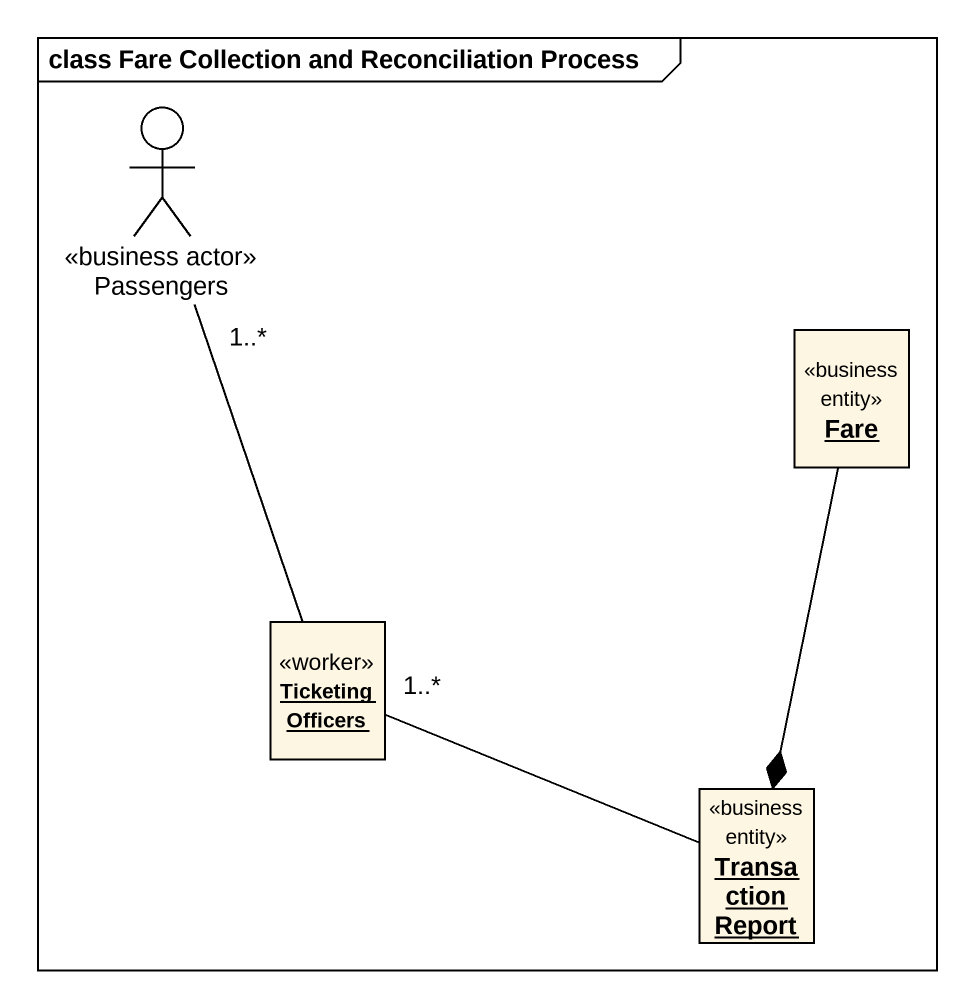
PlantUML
@startuml
mainframe class Fare Collection and Reconciliation Process
allowmixing
hide circle
hide empty members
actor Passengers <<business actor>>
object Fare <<business entity>>
object "Ticketing Officers" as Ticketing_Officers <<worker>>
object "Transaction Report" as Transaction_Report <<business entity>>
Passengers "1..*" -- Ticketing_Officers
Fare --* Transaction_Report
Ticketing_Officers "1..*" -right- Transaction_Report
@enduml
